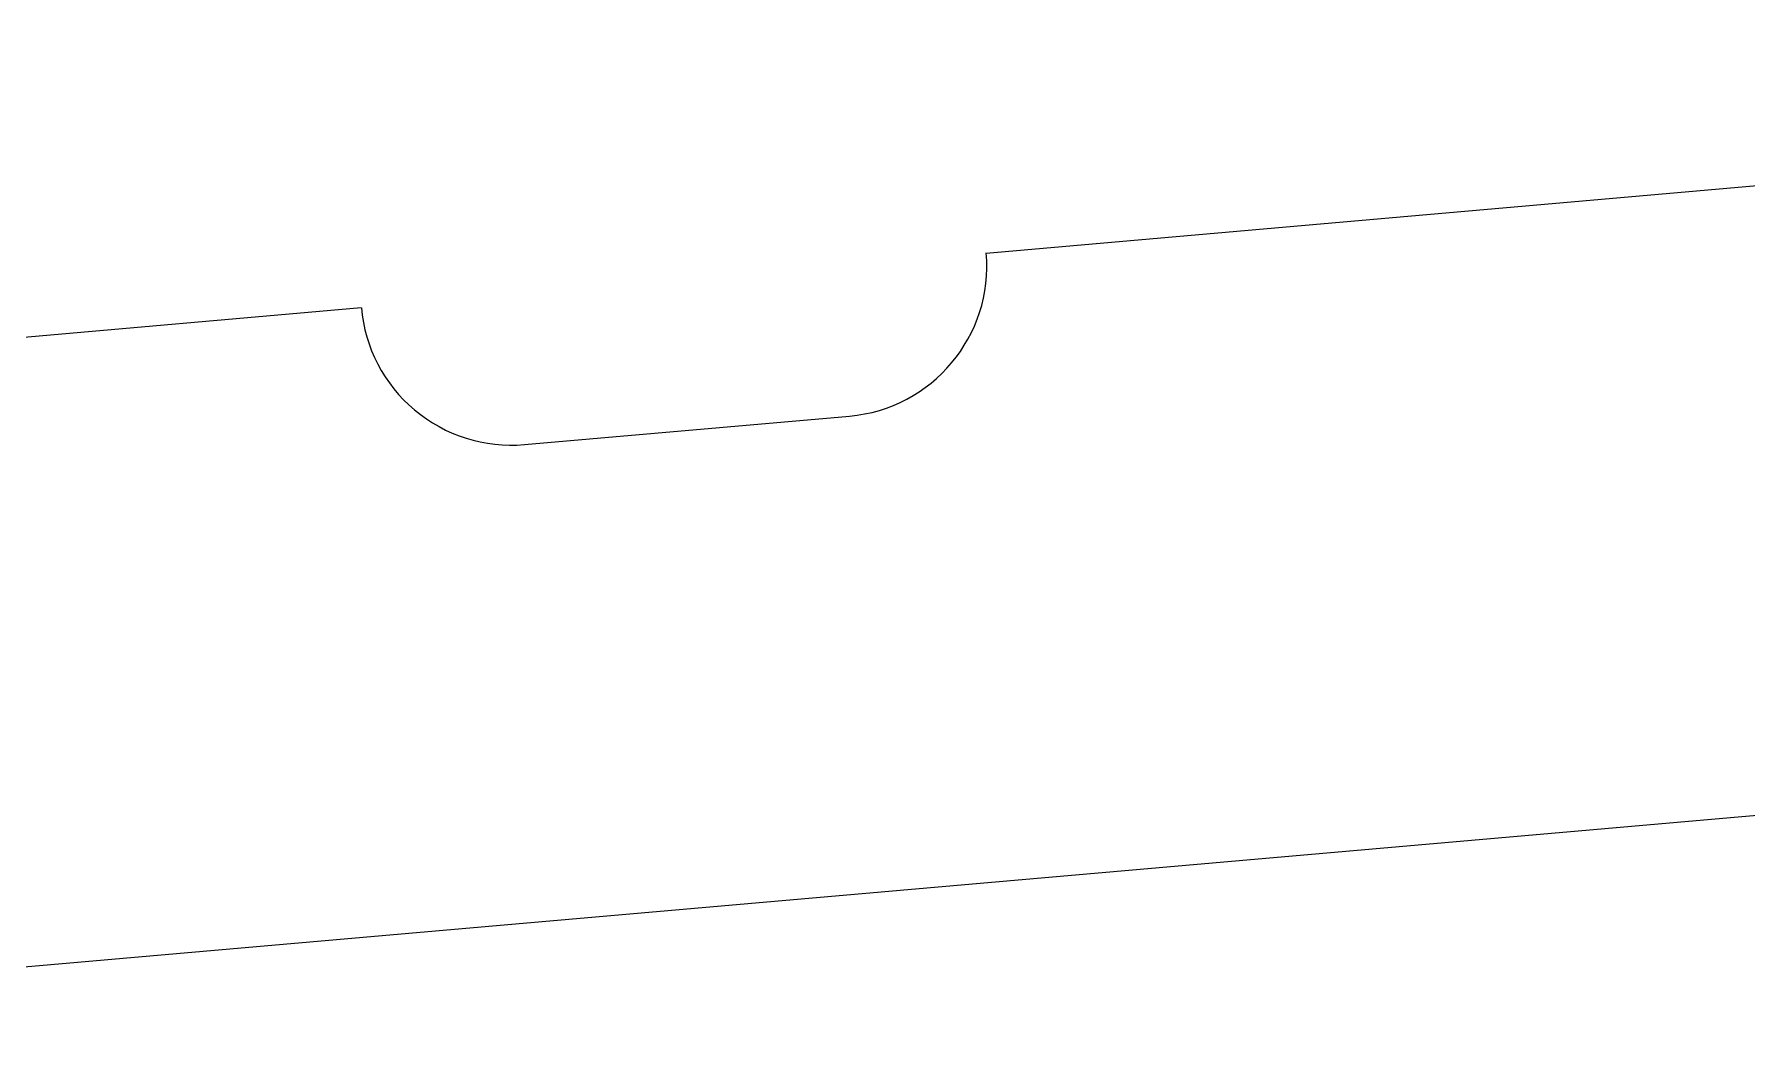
# Model space of a CAD drawing. Extents: x -22 to 360, y -93 to 44.
# Drawn here: x 5.5906 to 5.9318, y 27.0535 to 27.2544 of the extents above; entities that cross this region are included whole.
import ezdxf

# ---------------------------------------------------------------- set-up
doc = ezdxf.new("R2010")
doc.units = 0
doc.header["$MEASUREMENT"] = 0
doc.layers.get('0').update_dxf_attribs({"linetype": 'CONTINUOUS'})
doc.layers.add('FRAME', color=1, linetype='CONTINUOUS')

# ---------------------------------------------------------------- blocks, each defined once
blk = doc.blocks.new('3202-1_Standard_Sill_Component')
for p, q in [((0.8107, 0.83265), (1.3088, 0.87623)), ((0.4375, 0.8), (0.68618, 0.82176)), ((0.71868, 0.79449), (0.78343, 0.80015)), ((0.44636, 0.6753), (1.57141, 0.77373))]:
    blk.add_line(p, q)
for centre, start, end in [((0.78082, 0.83004), 275, 5), ((0.71607, 0.82437), 185, 275)]:
    blk.add_arc(centre, 0.03, start, end)
blk = doc.blocks.new('3202_Out-Swing_Sill_Assembly')
blk.add_blockref('3202-1_Standard_Sill_Component', (0, 0))

msp = doc.modelspace()

# ---------------------------------------------------------------- block references
at = {"layer": 'FRAME'}
msp.add_blockref('3202_Out-Swing_Sill_Assembly', (4.9696, 26.37815), dxfattribs=at)

doc.saveas('drawing.dxf')
